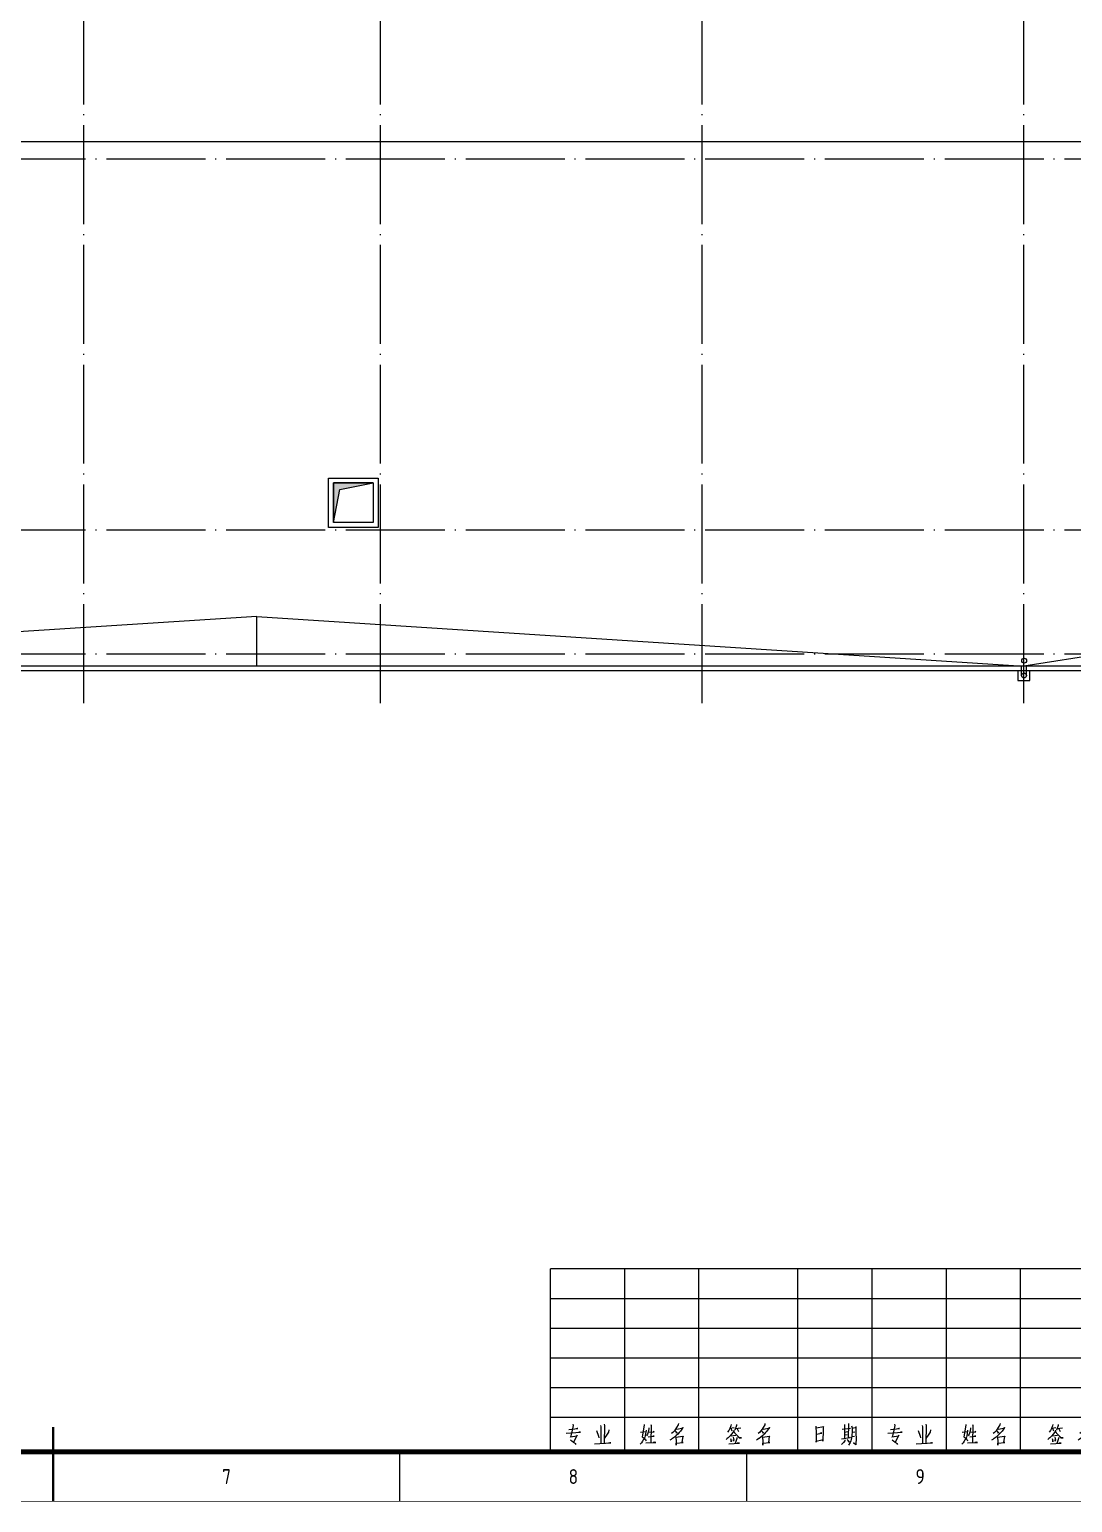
# Model space of a CAD drawing. Extents: x 93518 to 937116, y -359949 to 58022.
# Drawn here: x 894562 to 915641, y -122600 to -92830 of the extents above; entities that cross this region are included whole.
import ezdxf
from ezdxf.enums import TextEntityAlignment as Align

# ---------------------------------------------------------------- set-up
doc = ezdxf.new("R2010")
doc.units = 0
doc.header["$LTSCALE"] = 1000
doc.header["$MEASUREMENT"] = 0
doc.linetypes.add('DOTE', pattern=[2.42, 2, -0.2, 0.02, -0.2])
doc.layers.get('0').update_dxf_attribs({"linetype": 'CONTINUOUS'})
for name, color, linetype in [('DOTE', 8, 'DOTE'), ('D洞口', 2, 'CONTINUOUS'), ('HQ1', 7, 'CONTINUOUS'), ('HQ2', 7, 'CONTINUOUS'), ('STAIR', 2, 'CONTINUOUS')]:
    doc.layers.add(name, color=color, linetype=linetype)
doc.styles.get("Standard").update_dxf_attribs({"font": 'GBENOR', "bigfont": 'GBCBIG'})

# ---------------------------------------------------------------- blocks, each defined once
blk = doc.blocks.new('GEDI_WK_A1')
at = {"color": 3}
for p, q in [((420.5, 0), (420.5, 10)), ((490.58, 0), (490.58, 10)), ((560.67, 0), (560.67, 10))]:
    blk.add_line(p, q, dxfattribs=at)
for points, const_width in [([(0, 0), (841, 0), (841, 594), (0, 594)], 0.1), ([(25, 10), (831, 10), (831, 584), (25, 584)], 1)]:
    blk.add_lwpolyline(points, close=True, dxfattribs=dict(at, const_width=const_width))
at = {"color": 3, "const_width": 0.5}
blk.add_lwpolyline([(420.5, 0), (420.5, 15)], dxfattribs=at)
at = {"color": 3}
for s, p in [('7', (455.54, 5)), ('8', (525.62, 5)), ('9', (595.71, 5))]:
    blk.add_text(s, height=3, dxfattribs=at).set_placement(p, align=Align.MIDDLE)
blk = doc.blocks.new('GEDI_HQ1_2012')
at = {"layer": 'HQ1', "color": 2}
for p, q in [((0, 37), (-65, 37)), ((-65, 0), (-65, 37)), ((-50, 0), (-50, 37)), ((-35, 0), (-35, 37)), ((-15, 0), (-15, 37)), ((0, 0), (0, 37)), ((-65, 31), (0, 31)), ((-65, 25), (0, 25)), ((-65, 19), (0, 19)), ((-65, 13), (0, 13)), ((-65, 7), (0, 7)), ((0, 0), (0, 7)), ((-65, 0), (0, 0))]:
    blk.add_line(p, q, dxfattribs=at)
at = {"layer": 'HQ1', "color": 7, "lineweight": 0}
for points in [[(-61.84, 3.75), (-58.95, 3.96), (-59.09, 3.99), (-59.26, 3.96)], [(-61.32, 4.51), (-59.5, 4.74), (-59.61, 4.74), (-59.81, 4.67)], [(-60.48, 5.59), (-60.45, 5.32), (-60.68, 4.06), (-60.94, 2.94), (-61, 3), (-59.61, 3.24), (-59.64, 3.34), (-60.33, 1.98)], [(-55.7, 4.3), (-55.3, 3.17), (-55.24, 2.8)], [(-54.89, 5.32), (-54.83, 5.02), (-54.83, 1.71)], [(-54.16, 5.56), (-54.1, 5.29), (-54.16, 1.74)], [(-53.24, 4.44), (-53.3, 3.99), (-53.67, 3.34), (-54.13, 2.66)], [(-45.7, 4.4), (-45.7, 4.26), (-45.81, 3.69), (-45.9, 3.24), (-45.95, 2.94), (-46.07, 2.69), (-46.25, 2.39), (-46.42, 2.12), (-46.62, 1.84), (-46.85, 1.57)], [(-46.82, 3.96), (-45.72, 4.09)], [(-46.04, 5.53), (-46.04, 5.36), (-46.48, 3), (-46.3, 2.9), (-46.1, 2.73), (-45.92, 2.59), (-45.78, 2.42), (-45.7, 2.25)], [(-45.12, 4.88), (-45.12, 4.64), (-45.26, 3.99), (-45.4, 3.58), (-45.58, 3.21)], [(-45.29, 3), (-44.07, 3.17), (-44.22, 3.17), (-44.36, 3.11)], [(-45.17, 3.96), (-44.02, 4.06), (-44.1, 4.09), (-44.27, 4.06)], [(-44.71, 5.53), (-44.68, 5.32), (-44.74, 1.88)], [(-39.56, 4.64), (-39.47, 4.61), (-38.17, 4.84), (-38.25, 4.91), (-38.49, 4.57), (-38.74, 4.2), (-39.01, 3.89), (-39.3, 3.58), (-39.62, 3.27), (-39.96, 2.97), (-40.34, 2.69), (-40.4, 2.66), (-40.63, 2.52), (-40.86, 2.36)], [(-39.15, 5.7), (-39.18, 5.46), (-39.53, 4.91), (-39.73, 4.57), (-39.96, 4.26), (-40.25, 3.92), (-40.54, 3.69)], [(-39.88, 4.26), (-39.82, 4.23), (-39.5, 3.92), (-39.47, 3.75), (-39.59, 3.99)], [(-39.73, 3.04), (-39.67, 2.94), (-39.62, 2.08), (-39.59, 1.98), (-39.59, 1.37), (-39.62, 1.64), (-39.62, 1.74), (-38.19, 1.91), (-38.22, 1.91), (-38.37, 1.91), (-38.22, 3.17), (-38.17, 3.11), (-38.25, 3.07), (-39.64, 2.87)], [(-27.95, 4.37), (-27.98, 4.2), (-28.44, 3.58), (-28.47, 3.51), (-28.7, 3.21), (-29.11, 2.83), (-29.31, 2.66), (-29.51, 2.49)], [(-28.5, 5.49), (-28.53, 5.26), (-28.76, 4.74), (-28.96, 4.33), (-29.2, 3.99)], [(-28.73, 4.81), (-27.89, 4.91)], [(-28.53, 4.78), (-28.33, 4.26)], [(-27.57, 3.27), (-28.5, 3.14)], [(-28.01, 4.13), (-26.85, 2.83), (-26.38, 2.83), (-26.85, 2.87), (-27.08, 3.11)], [(-27.43, 5.49), (-27.4, 5.32), (-27.75, 4.37)], [(-27.6, 4.71), (-26.56, 4.88)], [(-27.28, 4.67), (-27.02, 4.13)], [(-22.07, 4.64), (-21.98, 4.61), (-20.68, 4.84), (-20.76, 4.91), (-20.99, 4.57), (-21.26, 4.2), (-21.52, 3.89), (-21.81, 3.58), (-22.12, 3.27), (-22.47, 2.97), (-22.85, 2.69), (-22.91, 2.66), (-23.14, 2.52), (-23.37, 2.36)], [(-21.66, 5.7), (-21.69, 5.46), (-22.04, 4.91), (-22.24, 4.57), (-22.47, 4.26), (-22.76, 3.92), (-23.05, 3.69)], [(-22.39, 4.26), (-22.33, 4.23), (-22.01, 3.92), (-21.98, 3.75), (-22.1, 3.99)], [(-22.24, 3.04), (-22.18, 2.94), (-22.12, 2.08), (-22.1, 1.98), (-22.1, 1.37), (-22.12, 1.64), (-22.12, 1.74), (-20.71, 1.91), (-20.74, 1.91), (-20.88, 1.91), (-20.74, 3.17), (-20.68, 3.11), (-20.76, 3.07), (-22.15, 2.87)], [(-11.41, 5.19), (-11.35, 4.84), (-11.32, 4.09), (-11.29, 3.31), (-11.29, 3.21), (-11.29, 2.66), (-11.29, 1.94), (-11.29, 2.18), (-10.17, 2.39), (-9.93, 2.15), (-9.87, 2.46), (-9.87, 2.87), (-9.84, 3.65), (-9.82, 4.47), (-9.82, 5.15), (-9.79, 5.05), (-11.32, 4.81)], [(-11.29, 3.58), (-10.17, 3.79), (-10.28, 3.82), (-10.54, 3.69)], [(-6.08, 4.57), (-4.37, 4.78)], [(-5.62, 5.49), (-5.56, 5.29), (-5.56, 2.73)], [(-5.53, 3.99), (-5.01, 4.09)], [(-5.5, 3.41), (-5.04, 3.51)], [(-4.8, 5.7), (-4.75, 5.49), (-4.83, 2.83)], [(-4.14, 5.22), (-4.05, 4.84), (-4.05, 4.09), (-4.08, 3.27), (-4.14, 2.76), (-4.28, 2.22), (-4.46, 1.88), (-4.78, 1.37)], [(-4.08, 3.07), (-4.02, 3.07), (-3.56, 3.17)], [(-4.05, 4.81), (-3.18, 4.98), (-3.27, 5.08), (-3.27, 4.03), (-3.27, 3.96), (-3.24, 2.42), (-3.27, 1.84), (-3.3, 1.5), (-3.33, 1.4), (-3.76, 1.84), (-3.36, 1.54)], [(-4.02, 3.96), (-3.53, 4.06)], [(-60.97, 2.42), (-60.62, 2.15), (-60.39, 1.98), (-60.13, 1.81), (-59.99, 1.67), (-59.9, 1.5)], [(-56.1, 1.64), (-52.83, 1.81), (-52.98, 1.84), (-53.3, 1.77)], [(-45.75, 1.81), (-43.72, 1.91), (-43.93, 1.94), (-44.27, 1.88)], [(-28.99, 1.61), (-26.79, 1.77), (-26.93, 1.77), (-27.25, 1.74)], [(-28.62, 2.66), (-28.47, 2.22), (-28.47, 2.01), (-28.5, 2.29)], [(-28.07, 2.94), (-27.95, 2.42), (-28.01, 2.15), (-28.01, 2.52)], [(-27.34, 2.9), (-27.34, 2.66), (-27.69, 1.71)], [(-6.17, 2.63), (-4.37, 2.9), (-4.46, 2.94), (-4.57, 2.83)], [(-5.5, 2.42), (-5.53, 2.25), (-5.76, 1.91), (-5.97, 1.67), (-6.17, 1.5)], [(-5.04, 2.52), (-4.72, 2.12), (-4.72, 1.94), (-4.83, 2.25)]]:
    blk.add_lwpolyline(points, dxfattribs=at)
blk.add_text('223344', height=0.0001).set_placement((-22.1, 1.74))
blk = doc.blocks.new('GEDI_HQ2_2012')
at = {"layer": 'HQ2', "color": 2}
for p, q in [((0, 37), (-65, 37)), ((-65, 0), (-65, 37)), ((-50, 0), (-50, 37)), ((-35, 0), (-35, 37)), ((-15, 0), (-15, 37)), ((0, 0), (0, 37)), ((-65, 31), (0, 31)), ((-65, 25), (0, 25)), ((-65, 19), (0, 19)), ((-65, 13), (0, 13)), ((-65, 7), (0, 7)), ((0, 0), (0, 7)), ((-65, 0), (0, 0))]:
    blk.add_line(p, q, dxfattribs=at)
at = {"layer": 'HQ2', "color": 7, "lineweight": 0}
for points in [[(-61.84, 3.75), (-58.95, 3.96), (-59.09, 3.99), (-59.26, 3.96)], [(-61.32, 4.51), (-59.5, 4.74), (-59.61, 4.74), (-59.81, 4.67)], [(-60.48, 5.59), (-60.45, 5.32), (-60.68, 4.06), (-60.94, 2.94), (-61, 3), (-59.61, 3.24), (-59.64, 3.34), (-60.33, 1.98)], [(-55.7, 4.3), (-55.3, 3.17), (-55.24, 2.8)], [(-54.89, 5.32), (-54.83, 5.02), (-54.83, 1.71)], [(-54.16, 5.56), (-54.1, 5.29), (-54.16, 1.74)], [(-53.24, 4.44), (-53.3, 3.99), (-53.67, 3.34), (-54.13, 2.66)], [(-45.7, 4.4), (-45.7, 4.26), (-45.81, 3.69), (-45.9, 3.24), (-45.95, 2.94), (-46.07, 2.69), (-46.25, 2.39), (-46.42, 2.12), (-46.62, 1.84), (-46.85, 1.57)], [(-46.82, 3.96), (-45.72, 4.09)], [(-46.04, 5.53), (-46.04, 5.36), (-46.48, 3), (-46.3, 2.9), (-46.1, 2.73), (-45.92, 2.59), (-45.78, 2.42), (-45.7, 2.25)], [(-45.12, 4.88), (-45.12, 4.64), (-45.26, 3.99), (-45.4, 3.58), (-45.58, 3.21)], [(-45.29, 3), (-44.07, 3.17), (-44.22, 3.17), (-44.36, 3.11)], [(-45.17, 3.96), (-44.02, 4.06), (-44.1, 4.09), (-44.27, 4.06)], [(-44.71, 5.53), (-44.68, 5.32), (-44.74, 1.88)], [(-39.56, 4.64), (-39.47, 4.61), (-38.17, 4.84), (-38.25, 4.91), (-38.49, 4.57), (-38.74, 4.2), (-39.01, 3.89), (-39.3, 3.58), (-39.62, 3.27), (-39.96, 2.97), (-40.34, 2.69), (-40.4, 2.66), (-40.63, 2.52), (-40.86, 2.36)], [(-39.15, 5.7), (-39.18, 5.46), (-39.53, 4.91), (-39.73, 4.57), (-39.96, 4.26), (-40.25, 3.92), (-40.54, 3.69)], [(-39.88, 4.26), (-39.82, 4.23), (-39.5, 3.92), (-39.47, 3.75), (-39.59, 3.99)], [(-39.73, 3.04), (-39.67, 2.94), (-39.62, 2.08), (-39.59, 1.98), (-39.59, 1.37), (-39.62, 1.64), (-39.62, 1.74), (-38.19, 1.91), (-38.22, 1.91), (-38.37, 1.91), (-38.22, 3.17), (-38.17, 3.11), (-38.25, 3.07), (-39.64, 2.87)], [(-27.95, 4.37), (-27.98, 4.2), (-28.44, 3.58), (-28.47, 3.51), (-28.7, 3.21), (-29.11, 2.83), (-29.31, 2.66), (-29.51, 2.49)], [(-28.5, 5.49), (-28.53, 5.26), (-28.76, 4.74), (-28.96, 4.33), (-29.2, 3.99)], [(-28.73, 4.81), (-27.89, 4.91)], [(-28.53, 4.78), (-28.33, 4.26)], [(-27.57, 3.27), (-28.5, 3.14)], [(-28.01, 4.13), (-26.85, 2.83), (-26.38, 2.83), (-26.85, 2.87), (-27.08, 3.11)], [(-27.43, 5.49), (-27.4, 5.32), (-27.75, 4.37)], [(-27.6, 4.71), (-26.56, 4.88)], [(-27.28, 4.67), (-27.02, 4.13)], [(-22.07, 4.64), (-21.98, 4.61), (-20.68, 4.84), (-20.76, 4.91), (-20.99, 4.57), (-21.26, 4.2), (-21.52, 3.89), (-21.81, 3.58), (-22.12, 3.27), (-22.47, 2.97), (-22.85, 2.69), (-22.91, 2.66), (-23.14, 2.52), (-23.37, 2.36)], [(-21.66, 5.7), (-21.69, 5.46), (-22.04, 4.91), (-22.24, 4.57), (-22.47, 4.26), (-22.76, 3.92), (-23.05, 3.69)], [(-22.39, 4.26), (-22.33, 4.23), (-22.01, 3.92), (-21.98, 3.75), (-22.1, 3.99)], [(-22.24, 3.04), (-22.18, 2.94), (-22.12, 2.08), (-22.1, 1.98), (-22.1, 1.37), (-22.12, 1.64), (-22.12, 1.74), (-20.71, 1.91), (-20.74, 1.91), (-20.88, 1.91), (-20.74, 3.17), (-20.68, 3.11), (-20.76, 3.07), (-22.15, 2.87)], [(-11.41, 5.19), (-11.35, 4.84), (-11.32, 4.09), (-11.29, 3.31), (-11.29, 3.21), (-11.29, 2.66), (-11.29, 1.94), (-11.29, 2.18), (-10.17, 2.39), (-9.93, 2.15), (-9.87, 2.46), (-9.87, 2.87), (-9.84, 3.65), (-9.82, 4.47), (-9.82, 5.15), (-9.79, 5.05), (-11.32, 4.81)], [(-11.29, 3.58), (-10.17, 3.79), (-10.28, 3.82), (-10.54, 3.69)], [(-6.08, 4.57), (-4.37, 4.78)], [(-5.62, 5.49), (-5.56, 5.29), (-5.56, 2.73)], [(-5.53, 3.99), (-5.01, 4.09)], [(-5.5, 3.41), (-5.04, 3.51)], [(-4.8, 5.7), (-4.75, 5.49), (-4.83, 2.83)], [(-4.14, 5.22), (-4.05, 4.84), (-4.05, 4.09), (-4.08, 3.27), (-4.14, 2.76), (-4.28, 2.22), (-4.46, 1.88), (-4.78, 1.37)], [(-4.08, 3.07), (-4.02, 3.07), (-3.56, 3.17)], [(-4.05, 4.81), (-3.18, 4.98), (-3.27, 5.08), (-3.27, 4.03), (-3.27, 3.96), (-3.24, 2.42), (-3.27, 1.84), (-3.3, 1.5), (-3.33, 1.4), (-3.76, 1.84), (-3.36, 1.54)], [(-4.02, 3.96), (-3.53, 4.06)], [(-60.97, 2.42), (-60.62, 2.15), (-60.39, 1.98), (-60.13, 1.81), (-59.99, 1.67), (-59.9, 1.5)], [(-56.1, 1.64), (-52.83, 1.81), (-52.98, 1.84), (-53.3, 1.77)], [(-45.75, 1.81), (-43.72, 1.91), (-43.93, 1.94), (-44.27, 1.88)], [(-28.99, 1.61), (-26.79, 1.77), (-26.93, 1.77), (-27.25, 1.74)], [(-28.62, 2.66), (-28.47, 2.22), (-28.47, 2.01), (-28.5, 2.29)], [(-28.07, 2.94), (-27.95, 2.42), (-28.01, 2.15), (-28.01, 2.52)], [(-27.34, 2.9), (-27.34, 2.66), (-27.69, 1.71)], [(-6.17, 2.63), (-4.37, 2.9), (-4.46, 2.94), (-4.57, 2.83)], [(-5.5, 2.42), (-5.53, 2.25), (-5.76, 1.91), (-5.97, 1.67), (-6.17, 1.5)], [(-5.04, 2.52), (-4.72, 2.12), (-4.72, 1.94), (-4.83, 2.25)]]:
    blk.add_lwpolyline(points, dxfattribs=at)
blk.add_text('112233', height=0.0001).set_placement((-22.1, 1.74))

msp = doc.modelspace()

# ---------------------------------------------------------------- hatches: boundary and pattern name
msp.add_hatch(color=0).paths.add_polyline_path([(900707.8, -101994.5), (900707.8, -102794.5), (900835, -102123.5), (901507.8, -101994.5)])

# ---------------------------------------------------------------- linework, layer by layer
at = {"color": 2}
msp.add_line((865507.8, -95094.5), (927807.8, -95094.5), dxfattribs=at)
for points in [[(927907.8, -95094.5), (927907.8, -105794.5), (865407.8, -105794.5), (865407.8, -95094.5)], [(927807.8, -95194.5), (927807.8, -105694.5), (865507.8, -105694.5), (865507.8, -95094.5)]]:
    msp.add_lwpolyline(points)
at = {"color": 4}
for points in [[(901607.8, -101894.5), (901607.8, -102894.5), (900607.8, -102894.5), (900607.8, -101894.5)], [(901507.8, -101994.5), (901507.8, -102794.5), (900707.8, -102794.5), (900707.8, -101994.5)]]:
    msp.add_lwpolyline(points, close=True, dxfattribs=at)
at = {"layer": 'DOTE'}
for p, q in [((895657.8, -106444.5), (895657.8, -72444.5)), ((901657.8, -106444.5), (901657.8, -72444.5)), ((908157.8, -106444.5), (908157.8, -72444.5)), ((914657.8, -106444.5), (914657.8, -72444.5)), ((864657.8, -95444.5), (928657.8, -95444.5)), ((864657.8, -102944.5), (928657.8, -102944.5)), ((864657.8, -105444.5), (928657.8, -105444.5))]:
    msp.add_line(p, q, dxfattribs=at)
at = {"layer": 'D洞口'}
msp.add_lwpolyline([(900707.8, -101994.5), (900707.8, -102794.5), (900835, -102123.5), (901507.8, -101994.5)], close=True, dxfattribs=at)
at = {"layer": 'STAIR'}
for p, q in [((899157.8, -104694.5), (883657.8, -105694.5)), ((899157.8, -105694.5), (899157.8, -104694.5)), ((899157.8, -104694.5), (914657.8, -105694.5)), ((921157.8, -104694.5), (914657.8, -105694.5)), ((914610.3, -105884.7), (914610.3, -105694.5)), ((914710.3, -105884.7), (914710.3, -105694.5))]:
    msp.add_line(p, q, dxfattribs=at)
msp.add_lwpolyline([(914534.9, -105794.5), (914534.9, -105989.1), (914780.7, -105989.1), (914780.7, -105794.5)], dxfattribs=at)
for centre in [(914663.3, -105586.3), (914660.3, -105884.7)]:
    msp.add_circle(centre, 50, dxfattribs=at)

# ---------------------------------------------------------------- block references
at = {"xscale": 100, "yscale": 100, "zscale": 100}
for name, p in [('GEDI_WK_A1', (852991.4, -122574.9)), ('GEDI_HQ2_2012', (911591.4, -121574.9)), ('GEDI_HQ1_2012', (918091.4, -121574.9))]:
    msp.add_blockref(name, p, dxfattribs=at)

doc.saveas('drawing.dxf')
